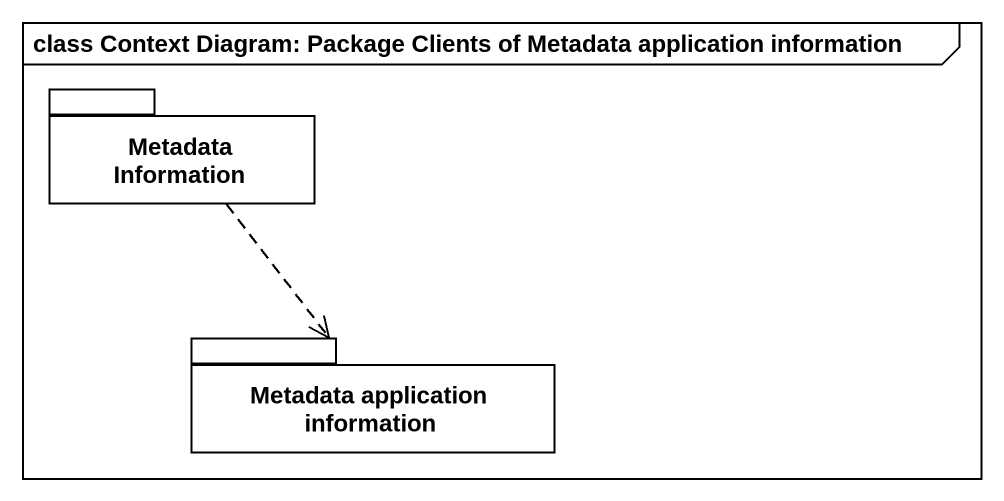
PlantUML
@startuml
mainframe class Context Diagram: Package Clients of Metadata application information
package "Metadata Information" as Metadata_Information #FFFFFF {
}
package "Metadata application information" as Metadata_application #FFFFFF {
}
Metadata_Information ..> Metadata_application
@enduml
